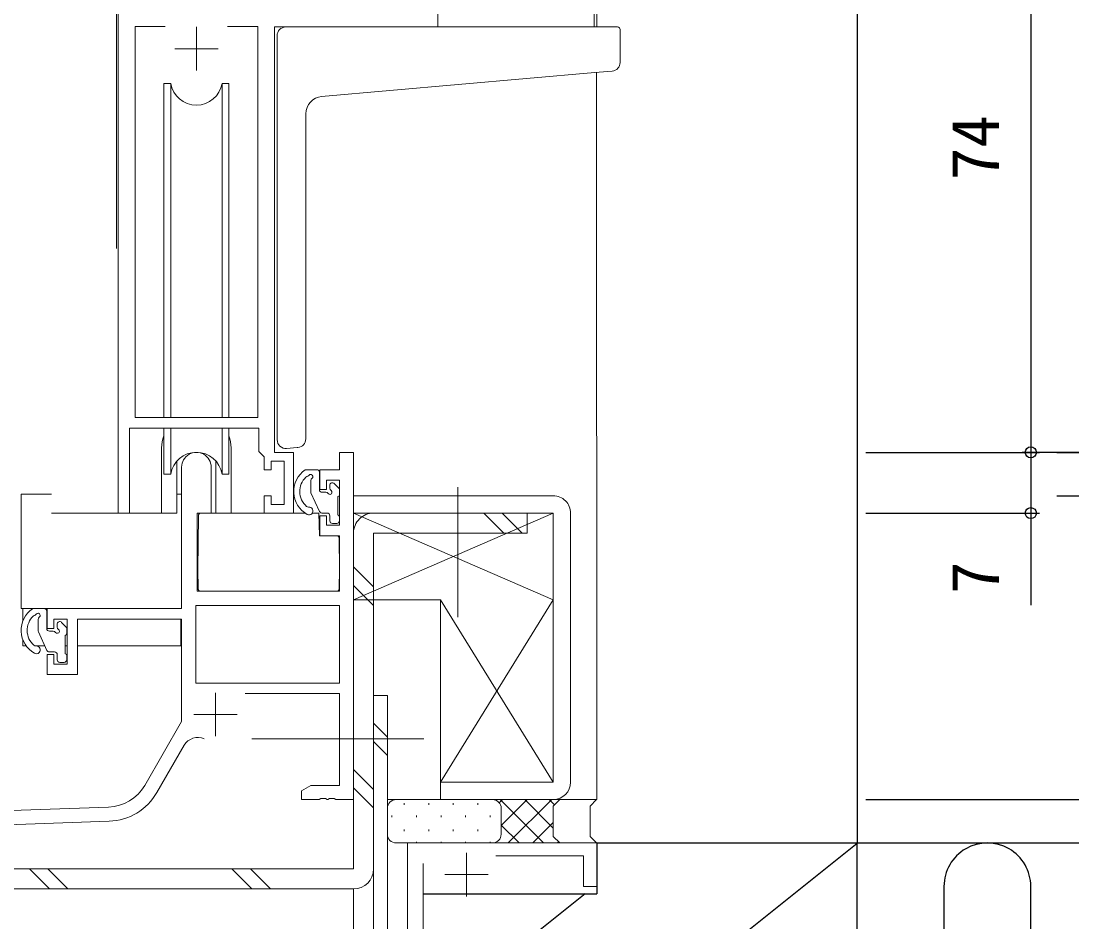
# Model space of a CAD drawing. Units: millimetres, scale not verified. Extents: x -437 to 438, y -554 to 551.
# Drawn here: x -253.1 to -132.1, y -103.8 to 0 of the extents above; entities that cross this region are included whole.
import ezdxf
from ezdxf.enums import TextEntityAlignment as Align

# ---------------------------------------------------------------- set-up
doc = ezdxf.new("R2010")
doc.units = ezdxf.units.MM
doc.header["$LTSCALE"] = 4
for name, color, linetype, lineweight in [('0-2_YKK_11', 1, 'Continuous', 18), ('0-3_YKK_11E', 4, 'Continuous', 18), ('0-4_YKK_12', 2, 'Continuous', 18), ('0-5_YKK_13', 4, 'Continuous', 18)]:
    doc.layers.add(name, color=color, linetype=linetype, lineweight=lineweight)
for name, color, linetype in [('0-7_YKK_D', 6, 'Continuous'), ('0-9_YSS_K', 3, 'Continuous'), ('0-A_YSS_KE', 3, 'Continuous')]:
    doc.layers.add(name, color=color, linetype=linetype)
doc.styles.add('ＭＳ ゴシック', font='')
doc.styles.get('ＭＳ ゴシック').set_extended_font_data('MS Gothic')

msp = doc.modelspace()

# ---------------------------------------------------------------- linework, layer by layer
at = {"layer": '0-2_YKK_11', "color": 7}
for p, q in [((-232.895, -0.697), (-232.895, -5.697)), ((-235.395, -3.197), (-230.395, -3.197))]:
    msp.add_line(p, q, dxfattribs=at)
at = {"layer": '0-2_YKK_11'}
for p, q in [((-199.791, -56.697), (-197.491, -58.997)), ((-197.668, -56.697), (-195.368, -58.997)), ((-214.795, -58.997), (-214.795, -97.697)), ((-214.795, -62.905), (-212.495, -65.205)), ((-214.795, -65.028), (-212.495, -67.328)), ((-210.895, -82.505), (-212.495, -80.905)), ((-210.895, -84.628), (-212.495, -83.028)), ((-214.795, -86.24), (-212.495, -88.54)), ((-214.795, -88.363), (-212.495, -90.663)), ((-214.795, -97.697), (-267.495, -97.697)), ((-252.129, -97.697), (-249.829, -99.997)), ((-250.006, -97.697), (-247.706, -99.997)), ((-228.795, -97.697), (-226.495, -99.997)), ((-226.672, -97.697), (-224.372, -99.997))]:
    msp.add_line(p, q, dxfattribs=at)
at = {"layer": '0-2_YKK_11', "color": 211}
for p, q in [((-230.695, -77.397), (-230.695, -82.397)), ((-233.195, -79.897), (-228.195, -79.897)), ((-234.301, -83.449), (-237.437, -88.881))]:
    msp.add_line(p, q, dxfattribs=at)
at = {"layer": '0-2_YKK_11', "color": 7}
for points in [[(-241.895, 4.303), (-241.895, -56.697), (-240.595, -56.697), (-240.595, -46.897), (-225.695, -46.897), (-225.695, -49.597), (-225.095, -50.197), (-225.095, -51.697), (-224.295, -51.697), (-224.295, -50.697), (-222.795, -50.697), (-222.795, -55.697), (-224.295, -55.697), (-224.295, -54.697), (-225.095, -54.697), (-225.095, -56.697), (-221.695, -56.697), (-221.695, -49.697), (-223.895, -49.697), (-223.895, -0.697), (-205.095, -0.697), (-205.095, 24.303)], [(-229.308, -0.627), (-225.825, -0.627), (-225.825, -45.697), (-239.965, -45.697), (-239.965, -0.627), (-236.482, -0.627)]]:
    msp.add_lwpolyline(points, dxfattribs=at)
at = {"layer": '0-2_YKK_11', "color": 211}
for points in [[(-231.195, -51.397), (-231.195, -56.697), (-232.795, -56.697), (-232.795, -65.697), (-216.425, -65.697), (-216.425, -59.297), (-218.695, -59.297), (-218.695, -56.997), (-217.895, -56.997), (-217.895, -58.097), (-216.425, -58.097), (-216.425, -52.897), (-217.895, -52.897), (-217.895, -53.997), (-218.695, -53.997), (-218.695, -51.697), (-216.425, -51.697), (-216.425, -49.697), (-214.795, -49.697), (-214.795, -89.697), (-216.837, -89.697), (-217.02, -89.577), (-217.57, -89.577), (-217.753, -89.697), (-217.837, -89.697), (-218.02, -89.577), (-218.57, -89.577), (-218.753, -89.697), (-220.795, -89.697), (-220.795, -88.697), (-219.704, -88.067), (-216.425, -88.067), (-216.425, -77.497), (-227.296, -77.497)], [(-238.849, -88.066), (-234.595, -80.697), (-234.595, -68.897), (-246.595, -68.897), (-246.595, -75.297), (-250.095, -75.297), (-250.095, -72.997), (-249.295, -72.997), (-249.295, -74.097), (-247.795, -74.097), (-247.795, -68.897), (-249.295, -68.897), (-249.295, -69.997), (-250.095, -69.997), (-250.095, -67.697), (-234.595, -67.697), (-234.595, -51.397)], [(-262.595, -82.397), (-262.595, -83.697), (-264.295, -83.697), (-264.295, -91.306), (-243.005, -90.563)], [(-242.948, -92.192), (-261.095, -92.825), (-261.095, -96.067), (-257.886, -96.067), (-256.795, -96.697), (-256.795, -97.697), (-263.145, -97.697)]]:
    msp.add_lwpolyline(points, dxfattribs=at)
at = {"layer": '0-2_YKK_11'}
for points in [[(-212.495, -97.697), (-212.495, -58.997), (-194.795, -58.997), (-194.795, -56.697), (-212.495, -56.697)], [(-212.495, -114.697), (-212.495, -77.697), (-210.895, -77.697), (-210.895, -114.697)], [(-269.795, -99.997), (-269.795, -131.697), (-267.495, -131.697), (-267.495, -99.997), (-214.795, -99.997)]]:
    msp.add_lwpolyline(points, dxfattribs=at)
at = {"layer": '0-2_YKK_11', "color": 211}
msp.add_lwpolyline([(-216.425, -67.327), (-232.965, -67.327), (-232.965, -76.297), (-216.425, -76.297)], close=True, dxfattribs=at)
for centre, radius, start, end in [((-232.895, -51.397), 1.7, 359.99999, 180.00001), ((-232.743, -84.349), 1.8, 65.29866, 149.99999), ((-243.179, -85.566), 5, 271.99999, 330), ((-243.179, -85.566), 6.63, 272, 330)]:
    msp.add_arc(centre, radius, start, end, dxfattribs=at)
at = {"layer": '0-2_YKK_11'}
for centre, start, end in [((-212.495, -58.997), 89.99999, 180), ((-214.795, -97.697), 270, 0)]:
    msp.add_arc(centre, 2.3, start, end, dxfattribs=at)
at = {"layer": '0-3_YKK_11E'}
for p, q in [((-201.795, -95.847), (-201.795, -100.847)), ((-204.295, -98.347), (-199.295, -98.347))]:
    msp.add_line(p, q, dxfattribs=at)
for points in [[(-208.595, -132.771), (-208.595, -94.697), (-186.795, -94.697), (-186.795, -99.697), (-188.295, -99.697), (-188.295, -96.197), (-198.427, -96.197)], [(-206.795, -97.072), (-206.795, -143.197), (-208.595, -143.197), (-208.595, -136.41), (-214.402, -136.918)]]:
    msp.add_lwpolyline(points, dxfattribs=at)
at = {"layer": '0-4_YKK_12'}
for p, q in [((-242.095, 133.605), (-242.095, -23.2)), ((-187.095, 133.605), (-187.095, -0.697)), ((-186.797, 133.605), (-186.794, -0.697)), ((-242.095, -26.2), (-242.095, 23.803)), ((-186.798, -5.934), (-186.796, -89.697)), ((-236.895, -49.197), (-236.895, -56.697)), ((-228.895, -49.197), (-228.895, -56.697)), ((-236.895, -56.697), (-249.595, -56.697)), ((-222.668, -56.697), (-228.895, -56.697)), ((-186.796, -89.697), (-210.895, -89.697))]:
    msp.add_line(p, q, dxfattribs=at)
msp.add_lwpolyline([(-267.495, -104.697), (-214.795, -104.697), (-214.795, -99.997)], dxfattribs=at)
for start, end in [(159.63587, 180), (0, 20.36413)]:
    msp.add_arc((-232.895, -49.197), 4, start, end, dxfattribs=at)
at = {"layer": '0-5_YKK_13'}
for p, q in [((-222.595, -0.697), (-187.095, -0.697)), ((-184.395, -0.697), (-187.095, -0.697)), ((-184.095, -4.781), (-184.095, -0.997)), ((-223.595, -8.149), (-223.595, -1.697)), ((-218.469, -8.705), (-187.008, -5.952)), ((-187.008, -5.952), (-185.008, -5.777)), ((-236.645, -7.197), (-236.645, -45.697)), ((-235.853, -7.197), (-236.645, -7.197)), ((-235.853, -45.697), (-235.853, -7.197)), ((-229.145, -7.197), (-229.937, -7.197)), ((-229.937, -45.697), (-229.937, -7.197)), ((-229.145, -45.697), (-229.145, -7.197)), ((-223.595, -8.149), (-223.595, -9.153)), ((-223.595, -48.259), (-223.595, -9.153)), ((-220.295, -48.145), (-220.295, -10.697)), ((-236.645, -46.897), (-236.645, -52.197)), ((-235.853, -52.197), (-235.853, -46.897)), ((-229.937, -52.197), (-229.937, -46.897)), ((-229.145, -52.197), (-229.145, -46.897)), ((-221.295, -49.149), (-222.508, -49.255)), ((-221.295, -49.149), (-221.208, -49.141)), ((-219.025, -51.697), (-220.283, -51.697)), ((-218.725, -53.997), (-218.725, -51.997)), ((-236.645, -52.197), (-235.853, -52.197)), ((-229.937, -52.197), (-229.145, -52.197)), ((-220.285, -52.557), (-220.192, -52.497)), ((-219.725, -54.232), (-219.725, -52.948)), ((-218.705, -56.522), (-219.698, -54.357)), ((-217.986, -54.297), (-218.425, -54.297)), ((-217.525, -53.497), (-217.525, -53.836)), ((-216.513, -53.785), (-217.013, -53.285)), ((-216.425, -54.597), (-216.425, -53.997)), ((-202.795, -68.697), (-202.795, -53.697)), ((-253.09, -67.697), (-253.09, -54.497)), ((-249.595, -54.497), (-253.09, -54.497)), ((-235.145, -54.497), (-234.595, -54.497)), ((-216.625, -56.897), (-216.625, -54.797)), ((-220.366, -56.697), (-232.371, -56.697)), ((-218.793, -56.697), (-219.541, -56.697)), ((-217.825, -56.697), (-218.432, -56.697)), ((-191.795, -66.697), (-214.795, -56.697)), ((-214.795, -66.697), (-191.795, -56.697)), ((-232.671, -56.995), (-232.725, -63.197)), ((-217.525, -56.997), (-217.525, -57.597)), ((-217.225, -57.897), (-216.725, -57.897)), ((-216.425, -57.597), (-216.425, -57.097)), ((-232.69, -59.197), (-232.795, -59.197)), ((-216.425, -63.197), (-216.456, -59.595)), ((-232.795, -64.127), (-232.716, -64.206)), ((-232.725, -63.197), (-232.706, -65.4)), ((-216.444, -65.4), (-216.425, -63.197)), ((-232.406, -65.697), (-216.744, -65.697)), ((-234.895, -67.697), (-253.09, -67.697)), ((-252.89, -67.697), (-252.89, -69.146)), ((-250.425, -67.697), (-251.683, -67.697)), ((-204.798, -66.697), (-214.795, -66.697)), ((-191.795, -87.697), (-204.798, -66.697)), ((-204.798, -87.697), (-204.798, -66.697)), ((-204.798, -87.697), (-191.795, -66.697)), ((-251.685, -68.557), (-251.592, -68.497)), ((-251.125, -70.232), (-251.125, -68.948)), ((-250.125, -69.997), (-250.125, -67.997)), ((-234.69, -68.978), (-234.69, -71.997)), ((-248.925, -69.497), (-248.925, -69.836)), ((-247.913, -69.785), (-248.413, -69.285)), ((-247.825, -70.597), (-247.825, -69.997)), ((-252.89, -71.275), (-252.89, -71.997)), ((-250.105, -72.522), (-251.098, -70.357)), ((-249.386, -70.297), (-249.825, -70.297)), ((-248.025, -72.897), (-248.025, -70.797)), ((-252.89, -71.997), (-252.496, -71.997)), ((-251.479, -71.997), (-250.346, -71.997)), ((-248.025, -71.997), (-247.795, -71.997)), ((-234.69, -71.997), (-246.595, -71.997)), ((-249.225, -72.697), (-249.832, -72.697)), ((-248.925, -72.997), (-248.925, -73.597)), ((-247.825, -73.597), (-247.825, -73.097)), ((-248.625, -73.897), (-248.125, -73.897)), ((-211.496, -82.697), (-226.495, -82.697)), ((-206.695, -82.697), (-225.005, -82.697)), ((-210.896, -93.697), (-210.893, -90.697)), ((-209.893, -89.697), (-198.793, -89.697)), ((-208.966, -90.107), (-208.966, -90.307)), ((-206.136, -90.107), (-206.136, -90.307)), ((-203.306, -90.107), (-203.306, -90.307)), ((-200.476, -90.107), (-200.476, -90.307)), ((-198.011, -90.074), (-197.634, -89.697)), ((-197.91, -89.697), (-192.91, -94.697)), ((-197.793, -90.697), (-197.796, -93.697)), ((-197.796, -93.697), (-197.793, -90.697)), ((-197.795, -92.687), (-194.806, -89.697)), ((-196.977, -94.697), (-191.977, -89.697)), ((-195.081, -89.697), (-191.795, -92.983)), ((-192.253, -89.697), (-191.648, -90.302)), ((-210.381, -91.522), (-210.381, -91.722)), ((-207.551, -91.522), (-207.551, -91.722)), ((-204.721, -91.522), (-204.721, -91.722)), ((-201.891, -91.522), (-201.891, -91.722)), ((-199.061, -91.522), (-199.061, -91.722)), ((-208.966, -93.137), (-208.966, -93.337)), ((-206.136, -93.137), (-206.136, -93.337)), ((-203.306, -93.137), (-203.306, -93.337)), ((-200.476, -93.137), (-200.476, -93.337)), ((-197.795, -92.64), (-195.738, -94.697)), ((-194.149, -94.697), (-191.795, -92.343)), ((-210.381, -94.552), (-210.381, -94.572)), ((-198.796, -94.697), (-209.896, -94.697)), ((-207.551, -94.552), (-207.551, -94.697)), ((-204.721, -94.552), (-204.721, -94.697)), ((-201.891, -94.552), (-201.891, -94.697)), ((-199.061, -94.552), (-199.061, -94.697)), ((-198.589, -94.675), (-198.567, -94.697)), ((-191.32, -94.697), (-191.183, -94.56))]:
    msp.add_line(p, q, dxfattribs=at)
at = {"layer": '0-5_YKK_13', "color": 1}
msp.add_line((-189.795, -87.697), (-189.795, -56.697), dxfattribs=at)
at = {"layer": '0-5_YKK_13'}
for points in [[(-235.145, -50.713), (-235.145, -56.697), (-236.895, -56.697)], [(-228.895, -56.697), (-230.645, -56.697), (-230.645, -50.713)], [(-218.793, -56.697), (-218.725, -59.297), (-216.756, -59.297)], [(-191.043, -89.697), (-191.793, -90.447), (-191.796, -93.947), (-191.046, -94.697), (-198.796, -94.697)], [(-198.793, -89.697), (-191.043, -89.697), (-191.793, -90.447), (-191.796, -93.947), (-191.046, -94.697)], [(-186.8, -89.697), (-187.55, -90.447), (-187.553, -93.947), (-186.803, -94.697)]]:
    msp.add_lwpolyline(points, dxfattribs=at)
at = {"layer": '0-5_YKK_13', "color": 1}
for points in [[(-191.795, -54.697), (-214.795, -54.697), (-214.795, -56.697)], [(-214.795, -56.697), (-191.795, -56.697), (-191.795, -87.697), (-204.798, -87.697), (-204.798, -89.697), (-191.795, -89.697)]]:
    msp.add_lwpolyline(points, dxfattribs=at)
at = {"layer": '0-5_YKK_13'}
for centre, radius, start, end in [((-222.595, -1.697), 1, 135.573, 180), ((-222.595, -1.697), 1, 90, 135.573), ((-222.595, -1.697), 1, 121.36729, 135.573), ((-184.395, -0.997), 0.3, 0, 90), ((-185.095, -4.781), 1, 275, 0), ((-232.895, -6.697), 3, 189.59799, 350.40583), ((-218.295, -10.697), 2, 95, 180), ((-222.595, -48.259), 1, 180, 275), ((-221.295, -48.145), 1, 275, 0), ((-232.895, -52.697), 3, 9.59417, 170.40661), ((-218.682, -54.21), 3.003, 124.02615, 241.13309), ((-220.298, -51.792), 0.0956, 81.16458, 132.86157), ((-219.025, -51.997), 0.3, 0, 90), ((-218.682, -54.21), 2.303, 134.1018, 228.18694), ((-220.192, -52.197), 0.3, 270, 328.21528), ((-219.725, -52.487), 0.25, 303.05573, 148.21528), ((-219.425, -52.948), 0.3, 123.05573, 180), ((-217.225, -53.497), 0.3, 45, 180), ((-219.425, -54.232), 0.3, 180, 204.62356), ((-218.425, -53.997), 0.3, 180, 270), ((-217.986, -54.597), 0.3, 33.05573, 90), ((-217.525, -54.297), 0.25, 213.05573, 56.94427), ((-217.225, -53.836), 0.3, 180, 236.94427), ((-216.725, -53.997), 0.3, 0, 45), ((-216.625, -54.597), 0.2, 270, 0), ((-232.371, -56.997), 0.3, 90, 179.5), ((-220.018, -55.703), 0.3, 228.18694, 277.88598), ((-219.915, -56.446), 0.45, 241.13309, 97.88598), ((-218.432, -56.397), 0.3, 204.62356, 270), ((-217.825, -56.997), 0.3, 0, 90), ((-217.225, -57.597), 0.3, 180, 270), ((-216.725, -57.597), 0.3, 270, 0), ((-216.625, -57.097), 0.2, 0, 90), ((-216.756, -59.597), 0.3, 0.5, 90), ((-232.406, -65.397), 0.3, 180.5, 270), ((-216.744, -65.397), 0.3, 270, 359.5), ((-250.082, -70.21), 3.003, 124.02615, 241.13309), ((-251.698, -67.792), 0.0956, 81.16458, 132.86157), ((-250.425, -67.997), 0.3, 0, 90), ((-250.082, -70.21), 2.303, 134.1018, 228.18694), ((-251.592, -68.197), 0.3, 270, 328.21528), ((-251.125, -68.487), 0.25, 303.05573, 148.21528), ((-250.825, -68.948), 0.3, 123.05573, 180), ((-249.825, -69.997), 0.3, 180, 270), ((-248.925, -70.297), 0.25, 213.05573, 56.94427), ((-248.625, -69.497), 0.3, 45, 180), ((-248.625, -69.836), 0.3, 180, 236.94427), ((-248.125, -69.997), 0.3, 0, 45), ((-250.825, -70.232), 0.3, 180, 204.62356), ((-249.386, -70.597), 0.3, 33.05573, 90), ((-248.025, -70.597), 0.2, 270, 0), ((-251.418, -71.703), 0.3, 228.18694, 277.88598), ((-251.315, -72.446), 0.45, 241.13309, 97.88598), ((-249.832, -72.397), 0.3, 204.62356, 270), ((-249.225, -72.997), 0.3, 0, 90), ((-248.625, -73.597), 0.3, 180, 270), ((-248.125, -73.597), 0.3, 270, 0), ((-248.025, -73.097), 0.2, 0, 90), ((-209.893, -90.697), 1, 90, 180), ((-198.793, -90.697), 1, 0, 90), ((-198.793, -90.697), 1, 0, 90), ((-209.896, -93.697), 1, 180, 270), ((-198.796, -93.697), 1, 270, 360), ((-198.796, -93.697), 1, 270, 360)]:
    msp.add_arc(centre, radius, start, end, dxfattribs=at)
at = {"layer": '0-5_YKK_13', "color": 1}
for centre, start, end in [((-191.795, -56.697), 360, 90.00004), ((-191.795, -87.697), 270, 0)]:
    msp.add_arc(centre, 2, start, end, dxfattribs=at)
at = {"layer": '0-7_YKK_D'}
for p, q in [((-136.797, 24.303), (-136.797, -49.697)), ((-155.797, -49.697), (-135.797, -49.697)), ((-115.797, -49.697), (-137.797, -49.697)), ((-133.797, -49.697), (-115.797, -49.697)), ((-133.797, -54.697), (-115.797, -54.697)), ((-133.797, -54.697), (-115.797, -54.697)), ((-155.797, -56.697), (-135.797, -56.697)), ((-155.797, -89.697), (-115.797, -89.697)), ((-133.797, -89.697), (-115.797, -89.697)), ((-155.797, -94.697), (-115.797, -94.697))]:
    msp.add_line(p, q, dxfattribs=at)
msp.add_lwpolyline([(-136.797, -49.697), (-136.797, -56.697), (-136.797, -67.295)], dxfattribs=at)
for centre in [(-136.797, -49.697), (-136.797, -49.697), (-136.797, -56.697)]:
    msp.add_circle(centre, 0.637, dxfattribs=at)
at = {"layer": '0-9_YSS_K'}
for p, q in [((-156.797, 133.605), (-156.797, -94.7)), ((-156.797, 133.605), (-156.797, -23.2)), ((-206.795, -134.7), (-156.797, -94.702)), ((-156.797, -139.7), (-156.797, -94.7)), ((-146.797, -99.7), (-146.797, -139.7)), ((-136.797, -139.7), (-136.797, -99.7)), ((-188.119, -100.55), (-206.795, -115.491))]:
    msp.add_line(p, q, dxfattribs=at)
msp.add_arc((-141.797, -99.7), 5, 359.99981, 179.99985, dxfattribs=at)
at = {"layer": '0-A_YSS_KE'}
for p, q in [((-186.795, -94.7), (-186.795, -100.55)), ((-186.795, -94.7), (-121.795, -94.7)), ((-156.797, -134.7), (-156.797, -94.7)), ((-206.795, -100.55), (-186.795, -100.55))]:
    msp.add_line(p, q, dxfattribs=at)

# ---------------------------------------------------------------- texts
at = {"layer": '0-7_YKK_D', "style": 'ＭＳ ゴシック'}
for s, p in [('74', (-138.797, -18.343)), ('7', (-138.797, -66.02))]:
    msp.add_text(s, height=5.499, rotation=90, dxfattribs=at).set_placement(p, align=Align.BOTTOM_LEFT)

doc.saveas('drawing.dxf')
